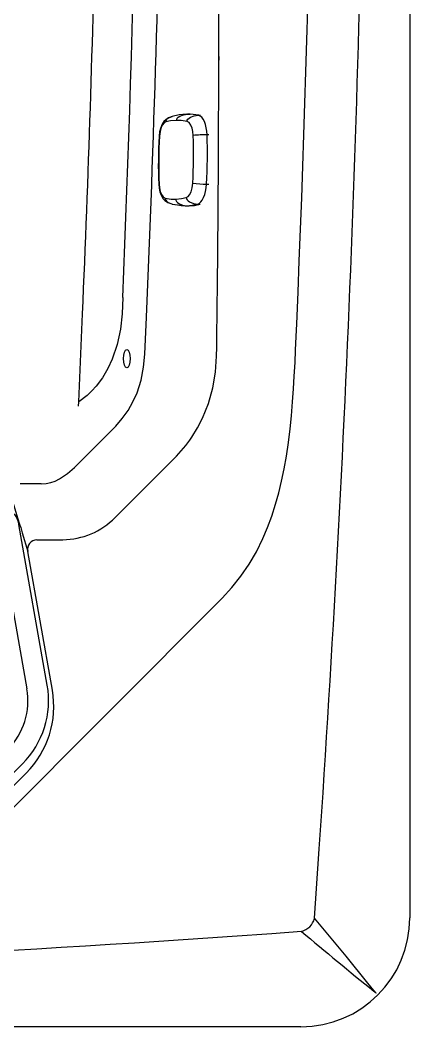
# Model space of a CAD drawing. Extents: x 527 to 611, y 788 to 934.
# Drawn here: x 600.95 to 611.32, y 803.36 to 830.1 of the extents above; entities that cross this region are included whole.
import ezdxf

# ---------------------------------------------------------------- set-up
doc = ezdxf.new("R2010")
doc.units = 0
doc.header["$MEASUREMENT"] = 0
for name, color, linetype in [('1', 4, 'Continuous'), ('BDIM_GREEN', 3, 'Continuous'), ('BDIM_YELLOW', 2, 'Continuous')]:
    doc.layers.add(name, color=color, linetype=linetype)

# ---------------------------------------------------------------- blocks, each defined once
blk = doc.blocks.new('2018 LL FILTER LID')
at = {"layer": '1', "linetype": 'Continuous', "lineweight": 25}
for p, q in [((-8.511, 0), (8.511, 0)), ((-9.035, -0.471), (-9.787, -4.735)), ((9.787, -4.735), (9.035, -0.471)), ((-6.889, -0.862), (6.863, -0.962)), ((-9.128, -6.825), (-7.128, -8.824)), ((7.128, -8.824), (9.128, -6.825)), ((-4.036, -10.105), (4.036, -10.105))]:
    blk.add_line(p, q, dxfattribs=at)
for centre, radius, start, end in [((-7.45, -5.147), 2.373, 170, 225.0001), ((7.45, -5.147), 2.373, 314.9999, 10), ((-4.036, -5.732), 4.373, 225.0001, 270), ((4.036, -5.732), 4.373, 270, 314.9999)]:
    blk.add_arc(centre, radius, start, end, dxfattribs=at)
at = {"layer": '1', "linetype": 'Continuous', "lineweight": 25, "extrusion": (0, 0, -1)}
for centre, major_axis, ratio, start_param, end_param in [((-8.519, -0.57), (0.053, 0.568), 0.920287, 4.801709, 6.198207), ((8.519, -0.57), (0.053, -0.568), 0.920287, 3.226571, 4.623069), ((-8.367, -1.062), (-0.164, 0.149), 0.846462, 5.791888, 5.862163)]:
    blk.add_ellipse(centre, major_axis=major_axis, ratio=ratio, start_param=start_param, end_param=end_param, dxfattribs=at)
at = {"layer": '1', "linetype": 'Continuous', "lineweight": 25}
blk.add_open_spline([(-6.863, -0.964), (-7.003, -1.761), (-7.144, -2.558), (-7.355, -3.754), (-7.425, -4.152), (-7.513, -4.65), (-7.531, -4.75), (-7.557, -4.899), (-7.565, -4.949), (-7.577, -5.011), (-7.579, -5.024), (-7.583, -5.049), (-7.584, -5.061), (-7.584, -5.087), (-7.584, -5.099), (-7.582, -5.125), (-7.58, -5.138), (-7.573, -5.175), (-7.565, -5.199), (-7.549, -5.234), (-7.543, -5.246), (-7.53, -5.267), (-7.522, -5.278), (-7.507, -5.298), (-7.499, -5.308), (-7.481, -5.326), (-7.471, -5.335), (-7.444, -5.362), (-7.426, -5.38), (-7.335, -5.471), (-7.262, -5.544), (-6.898, -5.908), (-6.608, -6.199), (-6.025, -6.781), (-5.734, -7.072), (-5.407, -7.399), (-5.371, -7.436), (-5.325, -7.481), (-5.316, -7.49), (-5.303, -7.504), (-5.298, -7.508), (-5.291, -7.515), (-5.289, -7.517), (-5.284, -7.522), (-5.281, -7.524), (-5.274, -7.529), (-5.268, -7.533), (-5.257, -7.54), (-5.251, -7.543), (-5.234, -7.552), (-5.222, -7.556), (-5.197, -7.565), (-5.185, -7.568), (-5.16, -7.574), (-5.147, -7.576), (-5.122, -7.579), (-5.11, -7.579), (-5.084, -7.58), (-5.072, -7.58), (-5.008, -7.58), (-4.958, -7.58), (-4.704, -7.58), (-4.502, -7.58), (-3.893, -7.58), (-3.488, -7.58), (-1.461, -7.58), (0.161, -7.58), (2.593, -7.58), (3.404, -7.58), (4.418, -7.58), (4.62, -7.58), (4.874, -7.58), (4.924, -7.58), (5, -7.58), (5.026, -7.58), (5.064, -7.58), (5.076, -7.58), (5.102, -7.58), (5.114, -7.579), (5.152, -7.576), (5.177, -7.571), (5.207, -7.562), (5.213, -7.56), (5.225, -7.555), (5.231, -7.552), (5.249, -7.544), (5.26, -7.538), (5.276, -7.528), (5.281, -7.524), (5.29, -7.516), (5.294, -7.512), (5.308, -7.499), (5.317, -7.49), (5.343, -7.463), (5.361, -7.446), (5.66, -7.146), (5.943, -6.864), (6.225, -6.582)], degree=3, knots=[0, 0, 0, 0, 0.125, 0.125, 0.1875, 0.1875, 0.203125, 0.203125, 0.210937, 0.210937, 0.212891, 0.212891, 0.214844, 0.214844, 0.216797, 0.216797, 0.21875, 0.21875, 0.222656, 0.222656, 0.224609, 0.224609, 0.226562, 0.226562, 0.228516, 0.228516, 0.230469, 0.230469, 0.234375, 0.234375, 0.25, 0.25, 0.3125, 0.3125, 0.375, 0.375, 0.382812, 0.382812, 0.384766, 0.384766, 0.385742, 0.385742, 0.38623, 0.38623, 0.386719, 0.386719, 0.387695, 0.387695, 0.388672, 0.388672, 0.390625, 0.390625, 0.392578, 0.392578, 0.394531, 0.394531, 0.396484, 0.396484, 0.398437, 0.398437, 0.40625, 0.40625, 0.4375, 0.4375, 0.5, 0.5, 0.75, 0.75, 0.875, 0.875, 0.90625, 0.90625, 0.914063, 0.914063, 0.917969, 0.917969, 0.919922, 0.919922, 0.921875, 0.921875, 0.925781, 0.925781, 0.926758, 0.926758, 0.927734, 0.927734, 0.929688, 0.929688, 0.930664, 0.930664, 0.931641, 0.931641, 0.933594, 0.933594, 0.9375, 0.9375, 1, 1, 1, 1], dxfattribs=at)
at = {"layer": 'BDIM_GREEN', "color": 3, "linetype": 'Continuous', "lineweight": 25}
for p, q in [((-7.442, -0.499), (-8.454, -0.499)), ((-7.181, -0.398), (-7.442, -0.499)), ((-6.903, -0.351), (6.903, -0.351)), ((7.181, -0.398), (7.442, -0.499)), ((8.454, -0.499), (7.442, -0.499)), ((-9.247, -4.83), (-8.571, -0.996)), ((8.571, -0.996), (9.247, -4.83)), ((-6.74, -8.437), (-8.74, -6.437)), ((8.74, -6.437), (6.74, -8.437)), ((4.036, -9.557), (-4.036, -9.557))]:
    blk.add_line(p, q, dxfattribs=at)
for centre, radius, start, end in [((-7.45, -5.147), 1.825, 170, 225.0001), ((7.45, -5.147), 1.825, 314.9999, 10), ((-4.036, -5.732), 3.825, 225.0001, 270), ((4.036, -5.732), 3.825, 270, 314.9999)]:
    blk.add_arc(centre, radius, start, end, dxfattribs=at)
at = {"layer": 'BDIM_GREEN', "color": 3, "linetype": 'Continuous', "lineweight": 25, "extrusion": (0, 0, -1)}
for centre, major_axis, ratio, start_param, end_param in [((-8.454, -0.983), (0.051, 0.525), 0.214989, 4.691687, 5.862035), ((8.454, -0.983), (-0.051, 0.525), 0.214989, 0.421151, 1.591498), ((8.367, -1.062), (-0.164, -0.149), 0.846462, 3.562615, 3.63289)]:
    blk.add_ellipse(centre, major_axis=major_axis, ratio=ratio, start_param=start_param, end_param=end_param, dxfattribs=at)
at = {"layer": 'BDIM_GREEN', "color": 3, "linetype": 'Continuous', "lineweight": 25}
for points, knots in [([(-7.181, -0.398), (-7.144, -0.384), (-7.101, -0.372), (-7.006, -0.356), (-6.955, -0.351), (-6.903, -0.351)], [0, 0, 0, 0, 0.5, 0.5, 1, 1, 1, 1]), ([(6.903, -0.351), (6.955, -0.351), (7.006, -0.356), (7.101, -0.372), (7.144, -0.383), (7.181, -0.398)], [0, 0, 0, 0, 0.5, 0.5, 1, 1, 1, 1]), ([(6.863, -0.964), (7.044, -1.99), (7.225, -3.016), (7.451, -4.298), (7.496, -4.555), (7.547, -4.843), (7.553, -4.876), (7.564, -4.94), (7.569, -4.972), (7.578, -5.02), (7.581, -5.036), (7.584, -5.068), (7.585, -5.085), (7.583, -5.117), (7.581, -5.133), (7.575, -5.164), (7.57, -5.18), (7.56, -5.211), (7.553, -5.225), (7.538, -5.254), (7.529, -5.268), (7.515, -5.288), (7.51, -5.294), (7.5, -5.306), (7.494, -5.312), (7.477, -5.329), (7.466, -5.341), (7.409, -5.398), (7.363, -5.443), (7.227, -5.58), (7.136, -5.671), (6.953, -5.853), (6.68, -6.126), (6.407, -6.399), (6.225, -6.582)], [0, 0, 0, 0, 0.5, 0.5, 0.625, 0.625, 0.640625, 0.640625, 0.65625, 0.65625, 0.664062, 0.664062, 0.671875, 0.671875, 0.679687, 0.679687, 0.6875, 0.6875, 0.695313, 0.695313, 0.703125, 0.703125, 0.707031, 0.707031, 0.710938, 0.710938, 0.71875, 0.71875, 0.75, 0.75, 0.8125, 0.8125, 0.875, 1, 1, 1, 1])]:
    blk.add_open_spline(points, degree=3, knots=knots, dxfattribs=at)
blk = doc.blocks.new('2018 FLAIR')
at = {"layer": '1', "linetype": 'Continuous', "lineweight": 25}
for p, q in [((84.42, 81.522), (84.42, 2.898)), ((79.338, 25.681), (79.338, 45.681)), ((79.333, 25.884), (79.338, 25.681)), ((75.617, 16.602), (75.717, 18.937)), ((77.373, 17.872), (77.415, 18.847)), ((75.612, 16.488), (75.617, 16.602)), ((75.503, 14.862), (76.599, 15.958)), ((76.582, 13.527), (78.18, 15.124)), ((74.621, 14.422), (74.057, 14.422)), ((74.072, 13.271), (74.072, 13.266)), ((74.499, 12.94), (75.192, 12.94)), ((74.914, 8.945), (74.264, 12.631)), ((73.035, 4.993), (79.427, 11.385)), ((72.22, 4.743), (74.22, 6.743)), ((83.522, 0.903), (83.517, 0.898)), ((81.522, 0), (2.898, 0))]:
    blk.add_line(p, q, dxfattribs=at)
at = {"layer": '1', "linetype": 'Continuous', "lineweight": 25, "flags": 128}
for points in [[(76.787, 19.374), (76.769, 18.943), (76.728, 18.531), (76.64, 18.125), (76.505, 17.735), (76.386, 17.483), (76.244, 17.243), (76.079, 17.019), (75.964, 16.891), (75.84, 16.772), (75.617, 16.602)], [(79.427, 11.385), (79.689, 11.668), (79.93, 11.971), (80.146, 12.289), (80.339, 12.621), (80.513, 12.974), (80.636, 13.263), (80.748, 13.565), (80.85, 13.881), (80.933, 14.181), (81.009, 14.494), (81.077, 14.822), (81.137, 15.163), (81.19, 15.523), (81.235, 15.886), (81.271, 16.233), (81.302, 16.604), (81.327, 16.95), (81.347, 17.282), (81.366, 17.647), (81.381, 17.975), (81.397, 18.335), (81.411, 18.676)], [(76.599, 15.958), (76.775, 16.155), (76.928, 16.37), (77.058, 16.6), (77.165, 16.841), (77.272, 17.177), (77.341, 17.522), (77.373, 17.872)], [(78.18, 15.124), (78.215, 15.16), (78.279, 15.228), (78.341, 15.297), (78.401, 15.367), (78.459, 15.439), (78.515, 15.512), (78.57, 15.586), (78.622, 15.662), (78.775, 15.909), (78.909, 16.17), (79.067, 16.561), (79.182, 16.971), (79.253, 17.387), (79.281, 17.812)], [(74.62, 14.422), (74.747, 14.431), (74.87, 14.457), (74.99, 14.499), (75.104, 14.554), (75.315, 14.694), (75.503, 14.862)], [(74.072, 13.271), (74.057, 13.32), (73.998, 13.513), (73.819, 14.108)], [(74.072, 13.266), (74.116, 13.121), (74.264, 12.631)], [(81.882, 2.884), (81.938, 3.675), (82.011, 4.728)], [(83.474, 0.956), (83.462, 0.969), (83.305, 1.163), (82.725, 1.876), (82.193, 2.518), (81.882, 2.884)], [(79.693, 2.409), (80.746, 2.482), (81.536, 2.538)]]:
    blk.add_lwpolyline(points, dxfattribs=at)
at = {"layer": '1', "linetype": 'Continuous', "lineweight": 25}
for centre, radius, start, end in [((-466.785, 42.21), 548.701, 357.54177, 3.13498), ((-463.556, 42.124), 541.472, 357.53619, 0.50625), ((-466.785, 42.21), 544.051, 357.59441, 359.98781), ((-459.031, 41.801), 542.311, 356.08006, 359.44005), ((-466.823, 42.211), 543.04, 357.54372, 358.69906), ((-474.487, 25.737), 553.825, 359.18006, 359.99419), ((75.177, 14.914), 1.974, 270.4217, 315.3589), ((74.509, 12.689), 0.251, 92.1441, 193.3832), ((72.451, 8.511), 2.501, 314.9999, 10), ((81.522, 2.898), 2.898, 270, 360), ((81.426, 2.994), 0.47, 283.6203, 346.3797), ((42.961, 536.831), 535.683, 271.70612, 273.93188), ((155.69, 90.427), 114.993, 229.84488, 231.0904), ((83.98, 1.455), 0.725, 224.5895, 230.2029), ((82.967, 0.441), 0.722, 39.7847, 45.4173)]:
    blk.add_arc(centre, radius, start, end, dxfattribs=at)
at = {"layer": '1'}
blk.add_ellipse((76.895, 17.749), major_axis=(0, -0.242), ratio=0.358288, dxfattribs=at)
at = {"layer": 'BDIM_GREEN', "linetype": 'Continuous', "lineweight": 25}
for p, q in [((78.505, 24.241), (78.472, 24.238)), ((78.571, 24.243), (78.505, 24.241)), ((78.578, 24.243), (78.572, 24.243)), ((78.101, 21.855), (78.391, 21.813)), ((78.387, 21.813), (78.45, 21.809)), ((78.453, 21.811), (78.554, 21.807)), ((78.842, 21.849), (78.848, 21.851))]:
    blk.add_line(p, q, dxfattribs=at)
at = {"layer": 'BDIM_GREEN', "linetype": 'Continuous', "lineweight": 25, "flags": 128}
for points in [[(78.1, 24.182), (78.001, 24.144), (77.929, 24.096), (77.878, 24.044), (77.843, 23.993), (77.814, 23.936), (77.788, 23.861), (77.767, 23.769), (77.754, 23.659)], [(78.215, 24.078), (78.058, 24.064), (77.934, 24.037)], [(78.473, 24.24), (78.286, 24.221), (78.1, 24.182)], [(78.215, 24.078), (78.22, 24.108), (78.236, 24.137), (78.263, 24.166), (78.301, 24.191), (78.401, 24.228), (78.512, 24.241)], [(78.496, 24.05), (78.339, 24.074), (78.215, 24.078)], [(78.496, 24.05), (78.502, 24.079), (78.52, 24.108), (78.548, 24.137), (78.587, 24.162), (78.689, 24.198), (78.8, 24.212)], [(78.8, 24.212), (78.656, 24.236), (78.512, 24.241)], [(79.029, 23.69), (79.021, 23.789), (79.006, 23.882), (78.985, 23.968), (78.956, 24.045), (78.923, 24.109), (78.885, 24.159), (78.844, 24.193), (78.8, 24.212)], [(77.934, 24.037), (77.888, 24.011), (77.845, 23.96), (77.809, 23.886), (77.778, 23.778), (77.763, 23.655)], [(78.66, 23.675), (78.649, 23.78), (78.628, 23.874), (78.597, 23.953), (78.55, 24.018), (78.496, 24.05)], [(77.742, 22.383), (77.752, 22.273), (77.771, 22.182), (77.796, 22.109), (77.822, 22.054), (77.856, 22.003), (77.908, 21.949), (77.988, 21.896), (78.062, 21.869)], [(77.75, 22.388), (77.76, 22.283), (77.782, 22.189), (77.813, 22.11), (77.86, 22.045), (77.914, 22.013)], [(78.476, 22.026), (78.522, 22.052), (78.565, 22.103), (78.601, 22.177), (78.631, 22.285), (78.647, 22.408)], [(78.777, 21.853), (78.821, 21.874), (78.863, 21.911), (78.901, 21.962), (78.936, 22.028), (78.966, 22.106), (78.989, 22.193), (79.006, 22.286), (79.016, 22.386)], [(77.914, 22.013), (78.071, 21.989), (78.194, 21.985)], [(78.194, 21.985), (78.352, 21.999), (78.476, 22.026)], [(78.194, 21.985), (78.199, 21.955), (78.214, 21.925), (78.241, 21.896), (78.278, 21.869), (78.377, 21.829), (78.488, 21.811)], [(78.476, 22.026), (78.482, 21.997), (78.498, 21.967), (78.526, 21.938), (78.565, 21.911), (78.665, 21.871), (78.777, 21.853)], [(78.488, 21.811), (78.632, 21.823), (78.777, 21.853)], [(78.554, 21.807), (78.698, 21.819), (78.842, 21.849)]]:
    blk.add_lwpolyline(points, dxfattribs=at)
at = {"layer": 'BDIM_GREEN', "linetype": 'Continuous', "lineweight": 25}
for centre, radius, start, end in [((90.83, 22.891), 13.098, 176.6391, 182.222), ((90.76, 22.892), 13.019, 176.64, 182.2213), ((65.65, 23.171), 13.019, 356.64, 2.2213), ((78.927, 21.62), 2.073, 87.1962, 97.4154), ((65.645, 23.171), 13.393, 356.639, 2.2223), ((79.003, 25.255), 2.87, 262.885, 270.2625)]:
    blk.add_arc(centre, radius, start, end, dxfattribs=at)
at = {"layer": 'BDIM_YELLOW', "linetype": 'Continuous', "lineweight": 25}
for p, q in [((78.512, 24.241), (78.505, 24.241)), ((78.512, 24.241), (78.577, 24.243)), ((78.8, 24.212), (78.857, 24.213)), ((79.077, 23.69), (79.029, 23.69)), ((79.016, 22.386), (79.073, 22.384)), ((78.387, 21.815), (78.488, 21.811)), ((78.488, 21.811), (78.553, 21.807)), ((78.777, 21.853), (78.842, 21.849))]:
    blk.add_line(p, q, dxfattribs=at)
at = {"layer": 'BDIM_YELLOW', "linetype": 'Continuous', "lineweight": 25, "flags": 128}
for points in [[(77.934, 24.037), (77.938, 24.066), (77.952, 24.096), (77.978, 24.124), (78.014, 24.149), (78.101, 24.181)], [(77.763, 23.655), (77.755, 23.658), (77.755, 23.659)], [(77.75, 22.388), (77.742, 22.384), (77.743, 22.383)], [(77.914, 22.013), (77.917, 21.984), (77.931, 21.954), (77.956, 21.925), (77.992, 21.898), (78.089, 21.858), (78.101, 21.856)], [(78.199, 21.84), (78.343, 21.817), (78.373, 21.816)]]:
    blk.add_lwpolyline(points, dxfattribs=at)
at = {"layer": 'BDIM_YELLOW'}
blk.add_blockref('2018 LL FILTER LID', (64.991, 13.811), dxfattribs=at)

msp = doc.modelspace()

# ---------------------------------------------------------------- block references
at = {"layer": '1'}
msp.add_blockref('2018 FLAIR', (526.895, 803.362), dxfattribs=at)

doc.saveas('drawing.dxf')
